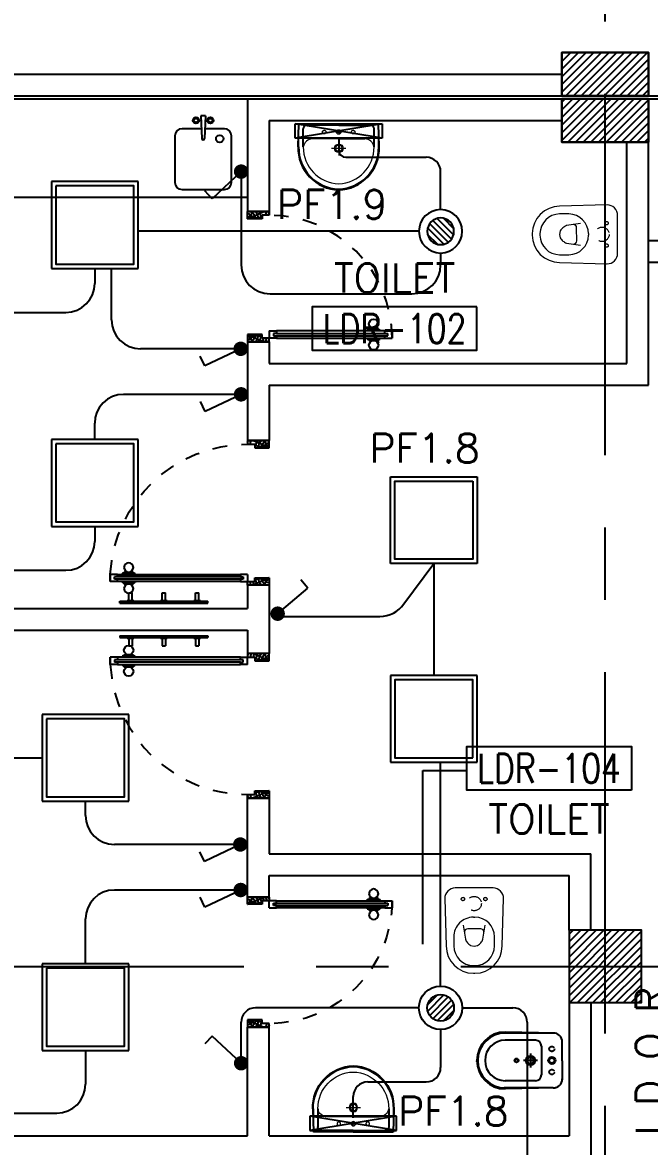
# Model space of a CAD drawing. Extents: x -0.3 to 91.9, y -1.1 to 78.4.
# Drawn here: x 13.32 to 17.66, y 26.1 to 33.88 of the extents above; entities that cross this region are included whole.
import ezdxf
from ezdxf.enums import TextEntityAlignment as Align

# ---------------------------------------------------------------- set-up
doc = ezdxf.new("R2010")
doc.units = 0
doc.header["$MEASUREMENT"] = 0
for name, pattern in [('CENTERX2', [4, 2.5, -0.5, 0.5, -0.5]), ('DASHED', [0.75, 0.5, -0.25]), ('HIDDEN', [0.375, 0.25, -0.125]), ('HIDDEN2', [0.1875, 0.125, -0.0625])]:
    doc.linetypes.add(name, pattern=pattern)
doc.layers.get('0').update_dxf_attribs({"linetype": 'CONTINUOUS'})
for name, color, linetype in [('AXES', 11, 'CENTERX2'), ('COL', 11, 'CONTINUOUS'), ('DOOR', 7, 'CONTINUOUS'), ('E-CLINE', 4, 'CONTINUOUS'), ('E-LITE', 4, 'CONTINUOUS'), ('E-SWITCH', 4, 'CONTINUOUS'), ('E-TEXT', 4, 'CONTINUOUS'), ('FIX', 11, 'CONTINUOUS'), ('HAT', 11, 'CONTINUOUS'), ('NON-MEDICAL', 11, 'CONTINUOUS'), ('RM-BOX', 11, 'CONTINUOUS'), ('RM-NAME', 11, 'CONTINUOUS'), ('RM-NO', 11, 'CONTINUOUS'), ('WALL', 11, 'CONTINUOUS')]:
    doc.layers.add(name, color=color, linetype=linetype)
doc.styles.add('ROMANS', font='ROMANS.shx', dxfattribs={"width": 0.6})

# ---------------------------------------------------------------- blocks, each defined once
blk = doc.blocks.new('*X114')
at = {"color": 0}
for p, q in [((31339.2, 139897.8), (31791.2, 140349.7)), ((31339.2, 139950.8), (31738.1, 140349.7)), ((31339.2, 140003.9), (31685.1, 140349.7)), ((31339.2, 140056.9), (31632.1, 140349.7)), ((31339.2, 140109.9), (31579, 140349.7)), ((31339.2, 140163), (31526, 140349.7)), ((31339.2, 140216), (31473, 140349.7)), ((31339.2, 140269), (31419.9, 140349.7)), ((31339.2, 140322.1), (31366.9, 140349.7)), ((31344.2, 139849.7), (31839.2, 140344.8)), ((31397.2, 139849.7), (31839.2, 140291.7)), ((31450.3, 139849.7), (31839.2, 140238.7)), ((31503.3, 139849.7), (31839.2, 140185.7)), ((31556.3, 139849.7), (31839.2, 140132.6)), ((31609.4, 139849.7), (31839.2, 140079.6)), ((31662.4, 139849.7), (31839.2, 140026.6)), ((31715.4, 139849.7), (31839.2, 139973.5)), ((31768.5, 139849.7), (31839.2, 139920.5)), ((31821.5, 139849.7), (31839.2, 139867.5))]:
    blk.add_line(p, q, dxfattribs=at)
blk = doc.blocks.new('COL50')
at = {"layer": 'COL'}
blk.add_lwpolyline([(-250, 250), (-250, -250), (250, -250), (250, 250)], close=True, dxfattribs=at)
blk = doc.blocks.new('RM1')
at = {"layer": 'RM-BOX'}
blk.add_lwpolyline([(569.9, -200), (-569.9, -200), (-569.9, -500), (569.9, -500)], close=True, dxfattribs=at)
at = {"layer": 'RM-NAME', "style": 'ROMANS'}
for tag, p in [('ROOMNAME1', (0, 323.8)), ('ROOMNAME2', (0, 0))]:
    blk.add_attdef(tag, text='', height=200, dxfattribs=at).set_placement(p, align=Align.MIDDLE)
at = {"layer": 'RM-NO', "style": 'ROMANS', "width": 0.8}
blk.add_attdef('ROOMNO', text='', height=200, dxfattribs=at).set_placement((0, -350), align=Align.MIDDLE)
blk = doc.blocks.new('DOOR90')
at = {"layer": 'DOOR', "color": 0, "linetype": 'ByBlock'}
for p, q in [((-150, 0), (-150, -25)), ((-150, 0), (0, 0)), ((0, -50), (0, 0)), ((-1000, -25), (-1000, -75)), ((-1000, -75), (-1000, -25)), ((-950, -25), (-1000, -25)), ((-950, -75), (-1000, -75)), ((-970, -42), (-970, -58)), ((-950, -42), (-970, -42)), ((-950, -58), (-970, -58)), ((-950, -25), (-950, -42)), ((-950, -58), (-950, -75)), ((-917.6, -25), (-917.6, -17.8)), ((-827.6, -17.8), (-917.6, -17.8)), ((-917.6, -75), (-917.6, -82.2)), ((-905, -17.8), (-905, -8.8)), ((-905, -8.8), (-840.2, -8.8)), ((-905, -17.8), (-840.2, -17.8)), ((-840.2, -17.8), (-840.2, -8.8)), ((-827.6, -25), (-827.6, -17.8)), ((-827.6, -75), (-827.6, -82.2)), ((-200, -42), (-200, -25)), ((-200, -25), (-150, -25)), ((-180, -42), (-200, -42)), ((-200, -75), (-200, -58)), ((-200, -58), (-180, -58)), ((-150, -75), (-200, -75)), ((-180, -58), (-180, -42)), ((-150, -75), (-150, -25)), ((-150, -25), (-100, -25)), ((-100, -25), (-100, -50)), ((-100, -50), (0, -50)), ((-827.6, -82.2), (-917.6, -82.2)), ((-905, -82.2), (-905, -91.2)), ((-905, -82.2), (-840.2, -82.2)), ((-905, -91.2), (-840.2, -91.2)), ((-840.2, -82.2), (-840.2, -91.2)), ((-100, -850), (0, -850)), ((-100, -875), (-100, -850)), ((0, -850), (0, -900)), ((-150, -900), (-150, -875)), ((-150, -875), (-100, -875)), ((0, -900), (-150, -900)), ((-150, -900), (0, -900))]:
    blk.add_line(p, q, dxfattribs=at)
at = {"layer": 'DOOR', "color": 9, "linetype": 'ByBlock'}
for p, q in [((0, -50), (-113.7, 0)), ((0, -50), (-40.1, 0)), ((0, -50), (-100, -36.6)), ((0, -850), (-113.7, -900)), ((0, -850), (-100, -863.4)), ((0, -850), (-40.1, -900))]:
    blk.add_line(p, q, dxfattribs=at)
at = {"layer": 'DOOR', "linetype": 'ByBlock'}
for p, q in [((-200, -25), (-950, -25)), ((-200, -42), (-950, -42)), ((-200, -58), (-950, -58)), ((-950, -75), (-200, -75))]:
    blk.add_line(p, q, dxfattribs=at)
at = {"layer": 'DOOR', "color": 0, "linetype": 'ByBlock'}
for centre in [(-872.6, 23.5), (-872.6, -123.5)]:
    blk.add_circle(centre, 32.4, dxfattribs=at)
at = {"layer": 'DOOR', "color": 9, "linetype": 'ByBlock'}
for centre, radius, start, end in [((0, -50), 154.4, 161.10529, 166.28577), ((0, -50), 134.4, 158.15985, 169.28002), ((0, -50), 94.4, 148.01819, 180), ((0, -50), 74.4, 137.77643, 180), ((0, -50), 114.4, 154.08384, 167.37743), ((0, -50), 54.4, 113.20738, 180), ((0, -50), 34.4, 90, 180), ((0, -50), 14.4, 90, 180), ((0, -850), 94.4, 180, 211.98181), ((0, -850), 74.4, 180, 222.22357), ((0, -850), 54.4, 180, 246.79262), ((0, -850), 34.4, 180, 270), ((0, -850), 14.4, 180, 270), ((0, -850), 154.4, 193.71423, 198.89471), ((0, -850), 134.4, 190.71998, 201.84015)]:
    blk.add_arc(centre, radius, start, end, dxfattribs=at)
at = {"layer": 'DOOR', "linetype": 'HIDDEN', "ltscale": 0.5}
blk.add_arc((-150, -25), 850, 180, 270, dxfattribs=at)
blk = doc.blocks.new('C5')
at = {"layer": 'HAT', "linetype": 'ByBlock'}
h = blk.add_hatch(dxfattribs=at)
h.set_pattern_fill('ANSI31', color=256, scale=300, style=0)
h.set_pattern_definition([(45, (-223356.182, -51411.005), (-26.516504, 26.516504), [])])
h.paths.add_polyline_path([(300, 300), (0, 300), (0, 0), (300, 0)])
h.paths.add_polyline_path([(600, 300), (300, 300), (300, 0), (600, 0)])
at = {"layer": 'COL'}
blk.add_lwpolyline([(600, 300), (0, 300), (0, 0), (600, 0)], close=True, dxfattribs=at)
blk = doc.blocks.new('WC1')
at = {"layer": 'FIX', "lineweight": 20}
for p, q in [((-210, 203.8), (-538, 193.8)), ((-475, 140.8), (-538, 140.8)), ((-727, 4.8), (-727, -4.8)), ((-674, 4.8), (-674, -4.8)), ((-533.7, 24.2), (-539.5, 0)), ((-539.5, 0), (-533.7, -24.2)), ((-394.8, 75.7), (-490.4, 60.1)), ((-339, 4.8), (-339, -4.8)), ((-490.4, -60.1), (-394.8, -75.7)), ((-538, -140.8), (-475, -140.8)), ((-538, -193.8), (-210, -203.8))]:
    blk.add_line(p, q, dxfattribs=at)
at = {"layer": 'FIX', "linetype": 'Continuous', "lineweight": 20}
blk.add_line((-420.1, -47.3), (-420.4, 44.6), dxfattribs=at)
at = {"layer": 'FIX', "lineweight": 20}
blk.add_lwpolyline([(-213.2, -203.8), (-210, -203.8, 0.414214), (-137, -130.8), (-137, 0), (-137, 130.8, 0.414214), (-210, 203.8)], format="xyb", dxfattribs=at)
at = {"layer": 'FIX', "linetype": 'HIDDEN', "lineweight": 20, "ltscale": 0.05}
for centre in [(-213.2, 77.5), (-213.2, -77.5)]:
    blk.add_circle(centre, 11.6, dxfattribs=at)
at = {"layer": 'FIX', "linetype": 'HIDDEN2', "lineweight": 20, "ltscale": 0.3}
blk.add_circle((-245, 0), 49.8, dxfattribs=at)
at = {"layer": 'FIX', "lineweight": 20}
for centre, radius, start, end in [((-538, 4.8), 189, 90, 180), ((-538, 4.8), 136, 90, 180), ((-475, 4.8), 136, 360, 90), ((-473, -6.9), 68.2, 128.92417, 152.84682), ((-464.4, -17.6), 82, 108.49595, 128.92417), ((-538, -4.8), 189, 180, 270), ((-538, -4.8), 136, 180, 270), ((-473, 6.9), 68.2, 207.15318, 231.07583), ((-464.4, 17.6), 82, 231.07583, 251.50405), ((-475, -4.8), 136, 270, 0)]:
    blk.add_arc(centre, radius, start, end, dxfattribs=at)
at = {"layer": 'FIX', "linetype": 'Continuous', "lineweight": 20}
for centre, start, end in [((-442.7, 45.5), 357.66621, 91.61215), ((-442.4, -45.6), 268.38785, 2.33379)]:
    blk.add_arc(centre, 22.3, start, end, dxfattribs=at)
blk = doc.blocks.new('BIDET1')
at = {"layer": 'FIX'}
for p, q in [((-88, 190), (-427.7, 190)), ((-210, 140), (-420, 140)), ((-170, 100), (-170, -100)), ((-25, -2.7), (-25, 128.1)), ((-616.7, 2.1), (-616.7, -2.7)), ((-352, 1.5), (-352, 1.5)), ((-350.1, 5.3), (-350.1, 5.3)), ((-348.2, 1.5), (-348.2, 1.5)), ((-346.3, 5.3), (-346.3, 5.3)), ((-344.4, 9.1), (-344.4, 9.1)), ((-344.4, 1.5), (-344.4, 1.5)), ((-342.4, 5.3), (-342.4, 5.3)), ((-340.5, 9.1), (-340.5, 9.1)), ((-340.5, 1.5), (-340.5, 1.5)), ((-338.6, 5.3), (-338.6, 5.3)), ((-336.7, 1.5), (-336.7, 1.5)), ((-334.8, 5.3), (-334.8, 5.3)), ((-332.9, 1.5), (-332.9, 1.5)), ((-616.7, -7.6), (-616.7, -2.7)), ((-350.1, -2.3), (-350.1, -2.3)), ((-348.2, -6.2), (-348.2, -6.2)), ((-346.3, -2.3), (-346.3, -2.3)), ((-346.3, -10), (-346.3, -10)), ((-344.4, -6.2), (-344.4, -6.2)), ((-342.4, -2.3), (-342.4, -2.3)), ((-342.4, -10), (-342.4, -10)), ((-340.5, -6.2), (-340.5, -6.2)), ((-338.6, -2.3), (-338.6, -2.3)), ((-338.6, -10), (-338.6, -10)), ((-336.7, -6.2), (-336.7, -6.2)), ((-334.8, -2.3), (-334.8, -2.3)), ((-332.9, -6.2), (-332.9, -6.2)), ((-331, -2.3), (-331, -2.3)), ((-25, -2.7), (-25, -133.6)), ((-210, -140), (-420, -140)), ((-88, -190), (-427.7, -190))]:
    blk.add_line(p, q, dxfattribs=at)
at = {"layer": 'FIX', "linetype": 'ByBlock', "ltscale": 0.3}
for p, q in [((-75, 190), (-420, 196.7)), ((-75, -190), (-420, -196.7))]:
    blk.add_line(p, q, dxfattribs=at)
at = {"layer": 'FIX', "linetype": 'DASHED', "ltscale": 0.05}
for p, q in [((-196.1, 0), (-293.9, 0)), ((-245, 48.9), (-245, -48.9))]:
    blk.add_line(p, q, dxfattribs=at)
at = {"layer": 'FIX', "linetype": 'HIDDEN', "ltscale": 0.05}
for centre in [(-97.5, 80), (-97.5, -80)]:
    blk.add_circle(centre, 17.5, dxfattribs=at)
at = {"layer": 'FIX'}
for centre, radius in [((-342, 0), 13.8), ((-342, 0), 11), ((-245, 0), 31.7), ((-245, 0), 22.5), ((-97.5, 0), 24.5), ((-97.5, 0), 17.5)]:
    blk.add_circle(centre, radius, dxfattribs=at)
at = {"layer": 'FIX', "linetype": 'ByBlock', "ltscale": 0.3}
blk.add_arc((-420, 0), 196.7, 90, 270, dxfattribs=at)
at = {"layer": 'FIX'}
for centre, radius, start, end in [((-420, 0), 190, 90, 270), ((-87.1, 127.9), 62.1, 0.14634, 90.8397), ((-420, 0), 140, 90, 270), ((-210, 100), 40, 0, 90), ((-210, -100), 40, 270, 0), ((-87.1, -127.9), 62.1, 269.1603, 359.85366)]:
    blk.add_arc(centre, radius, start, end, dxfattribs=at)
blk = doc.blocks.new('LAV1')
at = {"layer": 'FIX', "linetype": 'DASHED', "lineweight": 20, "ltscale": 0.05}
for p, q in [((-0.5, 170), (-0.5, 270)), ((-0.5, 170), (-0.5, 270)), ((49.5, 220), (-50.5, 220))]:
    blk.add_line(p, q, dxfattribs=at)
at = {"layer": 'FIX', "linetype": 'ByBlock', "ltscale": 0.3}
for p, q in [((-280, 210), (-275, 50)), ((-245, 210), (-245, 85)), ((245, 210), (245, 85)), ((280, 210), (275, 50)), ((0, 60), (-220.2, 60)), ((0, 60), (220.2, 60))]:
    blk.add_line(p, q, dxfattribs=at)
at = {"layer": 'FIX', "linetype": 'Continuous', "lineweight": 20}
for p, q in [((-275, 210), (-275, 50)), ((275, 210), (275, 50)), ((0, 155), (-181.4, 155)), ((0, 155), (181.4, 155)), ((0, 50), (-275, 50)), ((0, 50), (-252.5, 50)), ((0, 50), (252.5, 50)), ((0, 50), (275, 50))]:
    blk.add_line(p, q, dxfattribs=at)
at = {"layer": 'FIX', "lineweight": 20}
for p, q in [((15.6, 107.5), (-15.5, 107.5)), ((0, 92), (0, 123))]:
    blk.add_line(p, q, dxfattribs=at)
for centre, radius in [((-0.5, 220), 29.5), ((-0.5, 220), 22.5), ((0, 107.5), 15.5)]:
    blk.add_circle(centre, radius, dxfattribs=at)
at = {"layer": 'FIX', "linetype": 'HIDDEN', "lineweight": 20, "ltscale": 0.05}
for centre in [(-100, 107.5), (100, 107.5)]:
    blk.add_circle(centre, 12.4, dxfattribs=at)
at = {"layer": 'FIX', "linetype": 'ByBlock', "ltscale": 0.3}
for centre, radius, start, end in [((6.9, 220), 287, 91.37765, 182.00641), ((-6.9, 220), 287, 357.99359, 88.62235), ((-220.1, 84.9), 24.9, 179.70214, 269.94861), ((220.1, 84.9), 24.9, 270.05139, 0.29786)]:
    blk.add_arc(centre, radius, start, end, dxfattribs=at)
at = {"layer": 'FIX', "linetype": 'Continuous', "lineweight": 20}
for centre, radius, start, end in [((8.4, 216.7), 283.4, 91.6988, 181.35097), ((-8.4, 216.7), 283.4, 358.64903, 88.3012), ((7.6, 212.5), 252.7, 91.73281, 180.48842), ((-7.6, 212.5), 252.7, 359.51158, 88.26719), ((-179.2, 221.8), 66.9, 190.20056, 268.07863), ((179.2, 221.8), 66.9, 271.92137, 349.79944)]:
    blk.add_arc(centre, radius, start, end, dxfattribs=at)
blk = doc.blocks.new('DOOR-10')
at = {"layer": 'DOOR', "color": 0, "linetype": 'ByBlock'}
for p, q in [((-25.7, 1100), (-75.7, 1100)), ((-75.7, 1100), (-25.7, 1100)), ((-75.7, 1050), (-75.7, 1100)), ((-25.7, 1050), (-25.7, 1100)), ((-75.7, 1017.6), (-82.9, 1017.6)), ((-82.9, 927.6), (-82.9, 1017.6)), ((-58.7, 1050), (-75.7, 1050)), ((-42.7, 1070), (-58.7, 1070)), ((-58.7, 1050), (-58.7, 1070)), ((-42.7, 1050), (-42.7, 1070)), ((-25.7, 1050), (-42.7, 1050)), ((-25.7, 1017.6), (-18.5, 1017.6)), ((-18.5, 927.6), (-18.5, 1017.6)), ((-82.9, 1005), (-91.9, 1005)), ((-91.9, 1005), (-91.9, 940.2)), ((-82.9, 940.2), (-91.9, 940.2)), ((-82.9, 1005), (-82.9, 940.2)), ((-18.5, 1005), (-9.5, 1005)), ((-18.5, 1005), (-18.5, 940.2)), ((-18.5, 940.2), (-9.5, 940.2)), ((-9.5, 1005), (-9.5, 940.2)), ((-75.7, 927.6), (-82.9, 927.6)), ((-25.7, 927.6), (-18.5, 927.6)), ((-75.7, 200), (-58.7, 200)), ((-75.7, 150), (-75.7, 200)), ((-58.7, 200), (-58.7, 180)), ((-58.7, 180), (-42.7, 180)), ((-42.7, 200), (-25.7, 200)), ((-42.7, 180), (-42.7, 200)), ((-25.7, 200), (-25.7, 150)), ((-1000.7, 0), (-1000.7, 150)), ((-1000.7, 150), (-975.7, 150)), ((-1000.7, 150), (-1000.7, 0)), ((-975.7, 150), (-975.7, 100)), ((-975.7, 100), (-950.7, 100)), ((-950.7, 100), (-950.7, 0)), ((-75.7, 150), (-25.7, 150)), ((-50.7, 100), (-50.7, 0)), ((-25.7, 100), (-50.7, 100)), ((-0.7, 150), (-25.7, 150)), ((-25.7, 150), (-25.7, 100)), ((-950.7, 0), (-1000.7, 0)), ((-50.7, 0), (-0.7, 0))]:
    blk.add_line(p, q, dxfattribs=at)
at = {"layer": 'DOOR', "linetype": 'ByBlock'}
for p, q in [((-75.7, 1050), (-75.7, 200)), ((-58.7, 200), (-58.7, 1050)), ((-42.7, 200), (-42.7, 1050)), ((-25.7, 200), (-25.7, 1050))]:
    blk.add_line(p, q, dxfattribs=at)
at = {"layer": 'DOOR', "color": 9, "linetype": 'ByBlock'}
for p, q in [((-950.7, 0), (-1000.7, 113.7)), ((-950.7, 0), (-964.1, 100)), ((-50.7, 0), (-0.7, 113.7)), ((-50.7, 0), (-37.3, 100)), ((-0.7, 0), (-0.7, 150)), ((-950.7, 0), (-1000.7, 40.1)), ((-50.7, 0), (-0.7, 40.1))]:
    blk.add_line(p, q, dxfattribs=at)
at = {"layer": 'DOOR', "color": 0, "linetype": 'ByBlock'}
for centre in [(-124.2, 972.6), (22.8, 972.6)]:
    blk.add_circle(centre, 32.4, dxfattribs=at)
at = {"layer": 'DOOR', "linetype": 'HIDDEN', "ltscale": 0.5}
blk.add_arc((-23.4, 149.1), 952.3, 93.14816, 179.94816, dxfattribs=at)
at = {"layer": 'DOOR', "color": 9, "linetype": 'ByBlock'}
for centre, radius, start, end in [((-950.7, 0), 154.4, 103.71423, 108.89471), ((-950.7, 0), 134.4, 100.71998, 111.84015), ((-950.7, 0), 94.4, 90, 121.98181), ((-50.7, 0), 94.4, 58.01819, 90), ((-50.7, 0), 134.4, 68.15985, 79.28002), ((-50.7, 0), 114.4, 64.08384, 77.37743), ((-50.7, 0), 154.4, 71.10529, 76.28577), ((-950.7, 0), 74.4, 90, 132.22357), ((-950.7, 0), 54.4, 90, 156.79262), ((-950.7, 0), 34.4, 90, 180), ((-950.7, 0), 14.4, 90, 180), ((-50.7, 0), 74.4, 47.77643, 90), ((-50.7, 0), 54.4, 23.20738, 90), ((-50.7, 0), 34.4, 0, 90), ((-50.7, 0), 14.4, 0, 90)]:
    blk.add_arc(centre, radius, start, end, dxfattribs=at)
blk = doc.blocks.new('L42')
at = {"layer": 'E-LITE'}
for p, q in [((0.3, 0.3), (-0.3, 0.3)), ((-0.3, 0.3), (-0.3, -0.3)), ((0.3, -0.3), (0.3, 0.3)), ((-0.3, -0.3), (0.3, -0.3))]:
    blk.add_line(p, q, dxfattribs=at)
at = {"layer": 'E-LITE', "color": 8}
blk.add_lwpolyline([(-0.27, 0.27), (-0.27, -0.27), (0.27, -0.27), (0.27, 0.27)], close=True, dxfattribs=at)
blk = doc.blocks.new('*X59')
at = {"color": 0}
for p, q in [((21548.527, 18540.142), (21548.801, 18540.415)), ((21548.529, 18539.966), (21548.977, 18540.414)), ((21548.584, 18539.845), (21549.098, 18540.359)), ((21548.672, 18539.756), (21549.187, 18540.271)), ((21548.793, 18539.7), (21549.243, 18540.15)), ((21548.966, 18539.696), (21549.246, 18539.977))]:
    blk.add_line(p, q, dxfattribs=at)
blk = doc.blocks.new('SPOT')
at = {"layer": 'E-LITE'}
for radius in [0.6, 0.369]:
    blk.add_circle((0, 0), radius, dxfattribs=at)
at = {"layer": 'E-LITE', "color": 8}
blk.add_blockref('*X59', (-21548.886, -18540.056), dxfattribs=at)
blk = doc.blocks.new('MR20')
at = {"layer": 'E-LITE'}
for p, q in [((-300, 100), (-300, 0)), ((-300, 100), (-300, 0)), ((300, 0), (300, 100)), ((300, 0), (300, 100)), ((-300, 0), (300, 0)), ((-300, 0), (300, 0)), ((-300, 0), (300, 0)), ((-300, 0), (-300, 0)), ((300, 0), (300, 0))]:
    blk.add_line(p, q, dxfattribs=at)
at = {"layer": 'E-LITE', "color": 3}
blk.add_line((300, 100), (-300, 100), dxfattribs=at)
at = {"layer": 'E-LITE', "color": 8}
for p, q in [((300, 0), (-300, 100)), ((300, 100), (-300, 0))]:
    blk.add_line(p, q, dxfattribs=at)
blk = doc.blocks.new('1G1W')
for p, q in [((0, 0), (0.55, 0)), ((0.55, 0), (0.55, -0.15))]:
    blk.add_line(p, q)
at = {"const_width": 0.1}
blk.add_lwpolyline([(-0.05, 0, 1), (0.05, 0, 1)], format="xyb", close=True, dxfattribs=at)

msp = doc.modelspace()

# ---------------------------------------------------------------- hatches: boundary and pattern name
at = {"layer": 'HAT', "linetype": 'ByBlock'}
h = msp.add_hatch(dxfattribs=at)
h.set_pattern_fill('ANSI31', color=256, scale=0.3, style=0)
h.set_pattern_definition([(45, (-206.306182, -18.361005), (-0.026516504, 0.026516504), [])])
h.paths.add_polyline_path([(17.35, 33.35), (17.05, 33.35), (17.05, 33.05), (17.35, 33.05)])
h.paths.add_polyline_path([(17.65, 33.35), (17.35, 33.35), (17.35, 33.05), (17.65, 33.05)])

# ---------------------------------------------------------------- linework, layer by layer
at = {"layer": 'AXES'}
for p, q in [((17.35, -1.1143), (17.35, 77.6984)), ((0.7, 33.37), (73.79, 33.37)), ((0.7, 33.35), (73.79, 33.35)), ((0.35, 27.35), (68.39, 27.35))]:
    msp.add_line(p, q, dxfattribs=at)
at = {"layer": 'COL'}
msp.add_lwpolyline([(17.65, 33.35), (17.05, 33.35), (17.05, 33.05), (17.65, 33.05)], close=True, dxfattribs=at)
at = {"layer": 'E-CLINE', "color": 4, "linetype": 'ByBlock'}
for p, q in [((15.5055, 33.0777), (15.5055, 32.996)), ((15.5555, 32.946), (16.111, 32.946)), ((16.211, 32.5838), (16.211, 32.846)), ((16.061, 32.4338), (14.1173, 32.4338)), ((15.9555, 29.8572), (16.1632, 30.1368)), ((16.1632, 30.1368), (16.1632, 29.3632)), ((15.0993, 29.7705), (15.7907, 29.7705)), ((12.84, 28.793), (13.4542, 28.793)), ((16.211, 27.2139), (16.211, 28.7632)), ((16.361, 27.0639), (16.7106, 27.0639)), ((16.211, 26.9139), (16.211, 26.6517)), ((16.8106, 26.9639), (16.8106, 25.2438)), ((15.7065, 26.5517), (16.111, 26.5517)), ((15.6065, 26.3026), (15.6065, 26.4517))]:
    msp.add_line(p, q, dxfattribs=at)
at = {"layer": 'E-CLINE', "color": 4}
for p, q in [((13.8173, 32.1776), (13.8173, 32.0734)), ((11.6504, 31.8734), (13.6173, 31.8734)), ((13.8173, 30.3937), (13.8173, 30.2895)), ((11.6504, 30.0895), (13.6173, 30.0895)), ((13.7542, 26.7691), (13.7542, 26.5356)), ((11.7103, 26.3356), (13.5542, 26.3356))]:
    msp.add_line(p, q, dxfattribs=at)
at = {"layer": 'E-CLINE', "color": 4, "linetype": 'ByBlock'}
for centre, radius, start, end in [((15.5555, 32.996), 0.05, 180, 270), ((16.111, 32.846), 0.1, 0, 90), ((15.7907, 29.9705), 0.2, 270, 325.48235), ((16.7106, 26.9639), 0.1, 0, 90), ((16.111, 26.6517), 0.1, 270, 0), ((15.7065, 26.4517), 0.1, 90, 180)]:
    msp.add_arc(centre, radius, start, end, dxfattribs=at)
at = {"layer": 'E-CLINE', "color": 4}
for centre in [(13.6173, 32.0734), (13.6173, 30.2895), (13.5542, 26.5356)]:
    msp.add_arc(centre, 0.2, 270, 0, dxfattribs=at)
at = {"layer": 'E-SWITCH', "color": 4}
for p, q in [((14.8305, 32.8466), (14.8305, 32.2016)), ((16.211, 32.2838), (16.211, 32.2016)), ((13.9346, 31.8212), (13.9346, 32.1776)), ((15.0305, 32.0016), (16.011, 32.0016)), ((14.8276, 31.6212), (14.1346, 31.6212)), ((14.8303, 31.3065), (14.0173, 31.3065)), ((13.8173, 30.9937), (13.8173, 31.1065)), ((13.7542, 28.3935), (13.7542, 28.493)), ((14.8303, 28.1935), (13.9542, 28.1935)), ((14.8276, 27.8788), (13.9542, 27.8788)), ((13.7542, 27.3691), (13.7542, 27.6788)), ((16.061, 27.0639), (14.9305, 27.0639)), ((14.8305, 26.6808), (14.8305, 26.9639))]:
    msp.add_line(p, q, dxfattribs=at)
for centre, radius, start, end in [((15.0305, 32.2016), 0.2, 180, 270), ((16.011, 32.2016), 0.2, 270, 0), ((14.1346, 31.8212), 0.2, 180, 270), ((14.0173, 31.1065), 0.2, 90, 180), ((13.9542, 28.3935), 0.2, 180, 270), ((13.9542, 27.6788), 0.2, 90, 180), ((14.9305, 26.9639), 0.1, 90, 180)]:
    msp.add_arc(centre, radius, start, end, dxfattribs=at)
at = {"layer": 'NON-MEDICAL'}
for p, q in [((14.5519, 33.2317), (14.5579, 33.0764)), ((14.584, 33.2317), (14.5519, 33.2317)), ((14.584, 33.2317), (14.5779, 33.0764)), ((14.5579, 33.1435), (14.4215, 33.1435)), ((14.7144, 33.1435), (14.5779, 33.1435)), ((14.3716, 33.0936), (14.3716, 32.7725)), ((14.7643, 32.7725), (14.7643, 33.0936)), ((13.0552, 32.67), (14.875, 32.67)), ((14.4215, 32.7226), (14.7144, 32.7226)), ((14.0538, 29.9338), (14.0772, 29.9338)), ((14.0538, 29.8798), (14.0538, 29.9338)), ((14.0772, 29.8798), (14.0772, 29.9338)), ((14.2846, 29.8798), (14.2846, 29.9338)), ((14.2846, 29.9338), (14.308, 29.9338)), ((14.308, 29.8798), (14.308, 29.9338)), ((14.5153, 29.8798), (14.5153, 29.9338)), ((14.5153, 29.9338), (14.5388, 29.9338)), ((14.5388, 29.8798), (14.5388, 29.9338)), ((13.9915, 29.8635), (13.9915, 29.8752)), ((13.9915, 29.8752), (14.6011, 29.8752)), ((13.9915, 29.8635), (14.6011, 29.8635)), ((14.0424, 29.8798), (14.0886, 29.8798)), ((14.0424, 29.8752), (14.0424, 29.8798)), ((14.0886, 29.8752), (14.0886, 29.8798)), ((14.2732, 29.8798), (14.3194, 29.8798)), ((14.2732, 29.8752), (14.2732, 29.8798)), ((14.3194, 29.8752), (14.3194, 29.8798)), ((14.504, 29.8752), (14.504, 29.8798)), ((14.504, 29.8798), (14.5501, 29.8798)), ((14.5501, 29.8752), (14.5501, 29.8798)), ((14.6011, 29.8635), (14.6011, 29.8752)), ((13.9915, 29.6365), (13.9915, 29.6248)), ((13.9915, 29.6365), (14.6011, 29.6365)), ((13.9915, 29.6248), (14.6011, 29.6248)), ((14.0424, 29.6248), (14.0424, 29.6202)), ((14.0424, 29.6202), (14.0886, 29.6202)), ((14.0538, 29.6202), (14.0538, 29.5662)), ((14.0772, 29.6202), (14.0772, 29.5662)), ((14.0886, 29.6248), (14.0886, 29.6202)), ((14.2732, 29.6248), (14.2732, 29.6202)), ((14.2732, 29.6202), (14.3194, 29.6202)), ((14.2846, 29.6202), (14.2846, 29.5662)), ((14.308, 29.6202), (14.308, 29.5662)), ((14.3194, 29.6248), (14.3194, 29.6202)), ((14.504, 29.6248), (14.504, 29.6202)), ((14.504, 29.6202), (14.5501, 29.6202)), ((14.5153, 29.6202), (14.5153, 29.5662)), ((14.5388, 29.6202), (14.5388, 29.5662)), ((14.5501, 29.6248), (14.5501, 29.6202)), ((14.6011, 29.6365), (14.6011, 29.6248)), ((14.0538, 29.5662), (14.0772, 29.5662)), ((14.2846, 29.5662), (14.308, 29.5662)), ((14.5153, 29.5662), (14.5388, 29.5662))]:
    msp.add_line(p, q, dxfattribs=at)
for centre, radius in [((14.5182, 33.2006), 0.0217), ((14.5182, 33.2006), 0.014), ((14.6177, 33.2006), 0.0217), ((14.6177, 33.2006), 0.014), ((14.6824, 33.074), 0.0255)]:
    msp.add_circle(centre, radius, dxfattribs=at)
for centre, radius, start, end in [((14.4215, 33.0936), 0.0499, 90, 180), ((14.7144, 33.0936), 0.0499, 0, 90), ((14.5679, 33.0764), 0.00997, 180, 0), ((14.4215, 32.7725), 0.0499, 180, 270), ((14.7144, 32.7725), 0.0499, 270, 0)]:
    msp.add_arc(centre, radius, start, end, dxfattribs=at)
at = {"layer": 'RM-NAME', "color": 5, "linetype": 'ByBlock'}
for p, q in [((16.0875, 27.5051), (16.0875, 28.7053)), ((16.0875, 28.7053), (16.3912, 28.7053))]:
    msp.add_line(p, q, dxfattribs=at)
at = {"layer": 'WALL'}
for p, q in [((11.3, 33.52), (17.05, 33.52)), ((10.4, 33.37), (17.05, 33.37)), ((14.875, 33.35), (17.05, 33.3501)), ((14.875, 33.35), (14.875, 32.57)), ((15.025, 33.2), (17.0484, 33.2001)), ((15.025, 33.2), (15.025, 32.57)), ((17.5, 31.5201), (17.5, 33.0501)), ((17.65, 31.3701), (17.65, 33.0501)), ((14.875, 32.57), (15.025, 32.57)), ((17.65, 32.3699), (17.8, 32.3699)), ((17.65, 32.2199), (17.8, 32.2199)), ((14.875, 31.67), (14.875, 30.9865)), ((14.875, 31.67), (15.025, 31.67)), ((15.025, 31.67), (15.025, 31.52)), ((15.025, 31.52), (17.5, 31.5201)), ((15.025, 31.37), (17.65, 31.3701)), ((15.025, 31.37), (15.025, 30.9865)), ((15.025, 30.9865), (14.875, 30.9865)), ((15.025, 29.9865), (14.875, 29.9865)), ((14.875, 29.9865), (14.875, 29.825)), ((15.025, 29.9865), (15.025, 29.5135)), ((10.4, 29.825), (14.875, 29.825)), ((10.4, 29.675), (14.875, 29.675)), ((14.875, 29.675), (14.875, 29.5135)), ((15.025, 29.5135), (14.875, 29.5135)), ((14.875, 27.83), (14.875, 28.5135)), ((15.025, 28.5135), (14.875, 28.5135)), ((15.025, 28.5135), (15.025, 28.13)), ((15.025, 28.13), (17.25, 28.13)), ((17.25, 27.605), (17.25, 28.13)), ((15.025, 27.98), (17.1, 27.98)), ((15.025, 27.83), (15.025, 27.98)), ((17.1, 27.6), (17.1, 27.98)), ((14.875, 27.83), (15.025, 27.83)), ((17.1, 27.1), (17.1, 26.18)), ((17.25, 27.1), (17.25, 24.585)), ((14.875, 26.18), (14.875, 26.93)), ((14.875, 26.93), (15.025, 26.93)), ((15.025, 26.18), (15.025, 26.93)), ((10.4, 26.18), (14.875, 26.18)), ((15.025, 26.18), (17.1, 26.18)), ((15.025, 26.18), (16.925, 26.18))]:
    msp.add_line(p, q, dxfattribs=at)
at = {"layer": 'WALL', "linetype": 'ByBlock', "ltscale": 0.3}
for points in [[(17.05, 33.67), (17.65, 33.67), (17.65, 33.37), (17.05, 33.37)], [(17.05, 33.3501), (17.65, 33.3501), (17.65, 33.05), (17.05, 33.05)], [(17.6, 27.6), (17.1, 27.6), (17.1, 27.1), (17.6, 27.1)]]:
    msp.add_lwpolyline(points, close=True, dxfattribs=at)
at = {"layer": 'WALL'}
msp.add_arc((17.197, 31.3731), 0.003, 270, 0, dxfattribs=at)

# ---------------------------------------------------------------- block references
at = {"ltscale": 1000, "xscale": 0.0009999999892897904, "yscale": 0.000999999996565748, "zscale": 0.001, "rotation": 180}
msp.add_blockref('LAV1', (15.5055, 33.2277), dxfattribs=at)
at = {"ltscale": 1000, "xscale": -0.0009999999892897904, "yscale": 0.000999999996565748, "zscale": 0.001}
msp.add_blockref('LAV1', (15.6065, 26.155), dxfattribs=at)
at = {"layer": 'COL', "linetype": 'ByBlock', "xscale": 0.0009999999892897904, "yscale": 0.000999999996565748, "zscale": 0.001}
msp.add_blockref('C5', (17.05, 33.37), dxfattribs=at)
at = {"layer": 'COL', "xscale": 0.0009999999892897904, "yscale": 0.000999999996565748, "zscale": 0.001}
msp.add_blockref('COL50', (17.35, 27.35), dxfattribs=at)
at = {"layer": 'DOOR', "color": 0, "linetype": 'ByBlock', "xscale": 0.0009999999892897904, "yscale": 0.000999999996565748, "zscale": 0.001, "rotation": 180}
msp.add_blockref('DOOR90', (14.875, 31.67), dxfattribs=at)
at = {"layer": 'DOOR', "color": 0, "linetype": 'ByBlock', "ltscale": 0.3, "yscale": 0.000999999996565748, "zscale": 0.001, "rotation": 90}
for p, xscale in [((15.025, 29.9858), -0.000999999996565748), ((15.025, 29.5142), 0.000999999996565748)]:
    msp.add_blockref('DOOR-10', p, dxfattribs=dict(at, xscale=xscale))
at = {"layer": 'DOOR', "color": 0, "linetype": 'ByBlock', "xscale": -0.0009999999892897904, "yscale": 0.000999999996565748, "zscale": 0.001}
msp.add_blockref('DOOR90', (14.875, 27.83), dxfattribs=at)
at = {"layer": 'E-LITE', "rotation": 180}
for name, p, xscale, yscale, zscale in [('MR20', (15.5055, 33.1777), -0.0009999999892897904, 0.0009999999892897904, 0.001), ('SPOT', (16.211, 32.4338), -0.25, 0.25, 0.25)]:
    msp.add_blockref(name, p, dxfattribs=dict(at, xscale=xscale, yscale=yscale, zscale=zscale))
at = {"layer": 'E-LITE'}
for p in [(13.8173, 32.4776), (13.8173, 30.6937), (13.7542, 28.793), (13.7542, 27.0691)]:
    msp.add_blockref('L42', p, dxfattribs=at)
at = {"layer": 'E-LITE', "xscale": -1}
msp.add_blockref('L42', (16.1632, 30.4368), dxfattribs=at)
at = {"layer": 'E-LITE', "rotation": 180}
msp.add_blockref('L42', (16.1632, 29.0632), dxfattribs=at)
at = {"layer": 'E-LITE'}
for name, p, xscale, yscale, zscale in [('SPOT', (16.211, 27.0639), 0.25, 0.25, 0.25), ('MR20', (15.6065, 26.215), 0.0009999999892897904, 0.0009999999892897904, 0.001)]:
    msp.add_blockref(name, p, dxfattribs=dict(at, xscale=xscale, yscale=yscale, zscale=zscale))
at = {"layer": 'E-SWITCH', "color": 4, "yscale": 0.5, "zscale": 0.5}
for p, xscale, rotation in [((14.8305, 32.8466), 0.4999999999959848, 223.1935865749044), ((14.8276, 31.6212), 0.5, 205.4361108982569), ((14.8303, 31.3065), 0.5, 205.4361108982569), ((15.0832, 29.7896), -0.5000000000088983, 220.2333263992194), ((14.8249, 28.1935), 0.5, 205.4361108982569), ((14.8276, 27.8788), 0.5, 205.4361108982569), ((14.8305, 26.6808), -0.5000000000384208, 316.8064134296611)]:
    msp.add_blockref('1G1W', p, dxfattribs=dict(at, xscale=xscale, rotation=rotation))
at = {"layer": 'FIX', "xscale": 0.0009999999892897904, "yscale": 0.000999999996565748, "zscale": 0.001}
for name, p in [('WC1', (17.5725, 32.4128)), ('BIDET1', (17.078, 26.7))]:
    msp.add_blockref(name, p, dxfattribs=at)
at = {"layer": 'FIX', "xscale": 0.000999999996565748, "yscale": 0.000999999996565748, "zscale": 0.001, "rotation": 90}
msp.add_blockref('WC1', (16.443, 28.0298), dxfattribs=at)
at = {"layer": 'HAT', "xscale": 0.0009999999892897904, "yscale": 0.000999999996565748, "zscale": 0.001}
msp.add_blockref('*X114', (-14.2392, -112.7497), dxfattribs=at)
at = {"layer": 'RM-NAME', "xscale": 0.0009999999892897904, "yscale": 0.000999999996565748, "zscale": 0.001}
msp.add_blockref('RM1', (15.8923, 32.1111), dxfattribs=at).add_auto_attribs({'ROOMNO': 'LDR-102', 'ROOMNAME2': 'TOILET'})
at = {"layer": 'RM-NAME'}
ref = msp.add_blockref('RM1', (16.9611, 28.3703), dxfattribs=dict(at, xscale=-0.0009999999892897904, yscale=0.000999999996565748, zscale=0.001, rotation=180))
ref.add_attrib('ROOMNO', 'LDR-104', dxfattribs={"layer": 'RM-NO', "height": 0.2, "style": 'ROMANS', "width": 0.8}).set_placement((16.9611, 28.7203), align=Align.MIDDLE)
ref.add_attrib('ROOMNAME2', 'TOILET', dxfattribs={"height": 0.2, "style": 'ROMANS'}).set_placement((16.9611, 28.3703), align=Align.MIDDLE)
at = {"layer": 'RM-NAME', "xscale": 0.000999999996565748, "yscale": 0.000999999996565748, "zscale": 0.001, "rotation": 90}
msp.add_blockref('RM1', (17.6607, 26.057), dxfattribs=at).add_auto_attribs({'ROOMNO': 'LDR-139', 'ROOMNAME2': 'C O R R I D O R'})

# ---------------------------------------------------------------- texts
at = {"layer": 'E-TEXT', "color": 4, "style": 'ROMANS'}
for s, p in [('PF1.9', (15.079, 32.5199)), ('PF1.8', (15.7186, 30.834)), ('PF1.8', (15.9181, 26.2494))]:
    msp.add_text(s, height=0.2, dxfattribs=at).set_placement(p)

doc.saveas('drawing.dxf')
